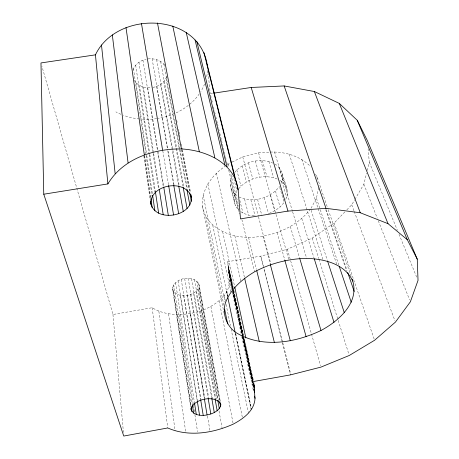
<?xml version="1.0" encoding="UTF-8"?>
<svg xmlns="http://www.w3.org/2000/svg" width="459" height="459" viewBox="0 0 459 459"><rect width="100%" height="100%" fill="white"/><g stroke="black" fill="none" stroke-linecap="round" stroke-linejoin="round"><path stroke-width="0.34" stroke-dasharray="2.29 1.72" d="M190.525 406.226L172.584 289.204C173.255 277.42 194.972 273.742 199.131 284.93L220.24 401.051M224.101 313.44L202.488 206.332C201.214 189.86 211.806 175.08 225.094 166.382M219.448 400.346L198.948 287.168L199.131 284.93M230.206 184.908L231.543 189.682L234.549 193.784L238.468 209.993L235.427 205.913L230.206 184.908L230.659 179.785L232.34 175.935M234.09 201.151L234.578 196.033L236.89 190.898L238.221 189.303M344.887 211.897L334.123 223.04L312.24 238.06L287.368 249.237L260.787 256.099L227.687 261.71C228.49 272.497 232.254 284.591 225.237 294.19C219.161 302.171 210.383 307.358 201.105 310.818C185.275 315.775 166.789 316.647 152.181 307.737L112.954 314.501L41.953 66.383M280.965 183.348C284.832 176.422 281.327 167.455 274.545 163.806M285.75 199.349C290.461 190.25 283.186 180.507 281.642 171.528M311.018 208.317L316.463 198.305L318.626 187.295M354.945 199.349L363.849 184.202L366.592 173.255M367.275 170.518L369.329 162.314L368.084 148.934M133.058 69.814C134.906 64.18 140.483 60.387 146.146 59.268M152.887 87.434C158.825 86.338 164.833 82.494 166.646 76.492M172.584 289.204C177.019 299.503 194.943 296.663 198.948 287.168M346.843 209.866L351.737 204.806L354.589 199.958M234.641 172.538C243.396 161.786 259.886 157.494 272.663 163.048M238.663 188.775C247.705 177.966 264.373 173.634 277.425 179.113M238.99 196.963C252.697 203.274 270.443 198.5 279.428 186.457M269.181 213.418L274.775 210.836L280.093 207.009L284.161 202.459L279.623 187.123M202.488 206.332C206.057 227.584 229.116 237.251 248.566 237.378C271.757 237.165 295.579 227.951 310.209 209.447M227.262 164.706L231.485 162.354M232.111 162.056L242.771 156.909L258.56 152.79L269.628 152.13M210.245 93.705L213.068 93.275M270.322 152.084C284.901 151.504 300.197 156.031 310.623 166.594M134.108 80.256C137.568 85.85 144.608 88.358 150.971 87.658M148.096 58.901C154.109 58.213 160.891 60.066 164.626 65.063M240.717 211.565L242.972 213.137L248.629 215.162L254.412 215.868M234.549 193.784L237.326 195.769M279.881 180.289L283.731 183.261L286.508 187.542M315.453 174.231L316.876 176.617L328.001 209M369.329 162.314L397.356 230.252M398.986 234.21L417.214 278.406M363.849 184.202L377.252 218.082M378.302 220.745L409.571 299.807M351.737 204.806L353.987 210.836M354.233 211.507L394.924 320.766M334.123 223.04L374.114 338.914M328.237 209.671L351.416 277.127M326.246 209.625L347.044 270.523M325.718 209.717L346.723 271.349M316.463 198.305L338.742 264.895M301.775 159.325L336.86 264.78M311.122 210.302L327.387 260.511M289.25 154.098L323.125 260.075M312.24 238.06L318.701 258.543M318.919 259.226L349.058 354.79M301.764 218.553L314.065 258.159M282.658 176.388L287.512 192.396M274.476 151.837L292.446 211.249M292.653 211.932L306.698 258.365M278.883 167.225L283.731 183.261M281.889 181.483L286.703 197.479M290.34 226.58L299.618 258.027M268.905 161.522L273.61 177.61M275.452 190.996L280.093 207.009M262.364 160.558L266.954 176.675M287.368 249.237L311.3 333.343M311.495 334.032L320.52 365.743M258.56 152.79L288.849 259.851M270.248 194.805L274.775 210.836M277.138 232.593L284.821 260.184M255.376 160.989L259.84 177.134M264.154 197.651L268.561 213.705M248.462 162.79L252.789 178.97M257.562 199.367L261.848 215.443M242.771 156.909L258.325 216.195M258.509 216.883L270.988 264.447M262.938 236.265L270.185 263.954M242.117 165.831L246.317 182.039M250.889 199.831L255.061 215.942M263.782 267.895L260.787 256.099L263.73 267.913M282.618 342.139L263.959 268.59L290.392 374.9M282.796 342.827L290.891 374.745M244.561 199.017L248.629 215.162M236.81 169.887L240.889 186.119M239.822 200.331L242.972 213.137M248.566 237.378L256.42 269.37M233.901 178.717L236.89 190.898M228.352 163.869L229.196 167.351M230.888 174.311L238.669 206.338M241.882 219.568L254.573 271.785M210.578 95.093L211.588 99.27M211.754 99.964L212.431 102.747M213.435 106.918L214.445 111.089M214.611 111.784L215.621 115.961M215.787 116.655L217.302 122.914M217.468 123.609L218.478 127.78M218.645 128.48L219.654 132.651M219.821 133.345L221.336 139.605M221.502 140.299L225.363 156.295M225.535 156.989L226.539 161.166M226.712 161.861L227.888 166.726M228.725 170.203L239.311 214.02M230.659 179.785L234.578 196.033M231.543 189.682L235.427 205.913M234.859 235.857L244.481 277.534M216.413 173.083L240.877 281.235M222.655 231.732L234.555 286.227M227.687 261.71L233.757 289.727M233.912 290.427L243.781 335.959M244.389 338.759L253.649 381.486M232.948 288.183L228.106 265.755L233.281 289.858M233.551 290.989L243.086 335.139M243.695 337.944L253.075 381.395L243.677 337.755M233.43 290.553L243.104 335.282M228.203 266.719L232.885 288.372M233.488 291.167L243.006 335.185M243.609 337.979L252.972 381.291M228.295 267.603L233.126 289.95M233.275 290.65L242.931 335.34M243.534 338.134L253.041 382.129M228.41 268.704L232.782 288.946M232.931 289.64L242.725 335.007M242.88 335.701L252.978 382.462M228.536 269.921L232.902 290.145M233.052 290.845L242.536 334.783M243.138 337.572L253.07 383.604M228.662 271.126L232.719 289.945M232.868 290.639L242.788 336.642M242.943 337.336L253.012 384.034M232.397 289.004L228.771 272.187L232.38 288.958M233 291.804L242.363 335.248M242.513 335.948L253.087 384.992M228.857 272.996L232.627 290.507M232.69 291.149L242.582 336.728M242.645 337.359L253.047 385.663M232.983 291.758L242.599 336.487M242.748 337.187L252.972 384.717M229.54 279.594L232.088 291.454M232.237 292.154L241.675 336.114M241.824 336.814L253.357 390.54M207.824 183.795L230.911 292.016M235.387 333.624L251.348 409.279M226.809 291.012L227.83 295.9M235.725 333.607L251.503 409.021M212.735 225.185L227.618 296.388M235.123 332.786L251.159 409.571M224.204 295.315L225.358 300.926M226.08 304.432L230.407 325.477M231.124 328.983L248.434 413.146M203.119 195.155L225.145 302.556M205.821 216.556L224.216 307.077M219.121 300.829L242.576 418.516M176.709 120.115L177.117 122.226M178.459 129.26L178.867 131.372M178.999 132.077L179.406 134.189M179.538 134.889L180.077 137.706M181.288 144.04L182.229 148.963M182.366 149.668L190.577 192.585M181.839 149.542L190.02 192.459M181.58 149.961L189.349 190.783M210.899 306.486L233.224 424.139M163.869 63.985L179.911 149.146M180.048 149.846L187.737 190.669M166.038 78.328L186.796 188.907M160.61 61.374L184.019 188.138M163.748 81.662L183.061 186.698M198.414 282.83L220.148 402.629M196.831 281L218.438 400.988M156.599 59.584L172.802 149.818M172.928 150.518L179.389 186.469M197.881 289.382L217.692 399.657M201.105 310.818L216.877 398.98M219.023 410.971L222.179 428.603M160.535 84.427L178.597 185.35M194.484 279.577L215.868 399.755M196.01 291.431L215.053 398.854M191.535 278.665L212.597 399.032M193.463 293.181L211.806 398.406M152.095 58.746L167.661 148.383M168.155 151.206L174.162 185.786M156.622 86.447L167.644 150.047M167.764 150.753L173.645 184.673M188.184 278.326L208.615 397.454M190.41 294.512L208.042 397.66M184.667 278.59L204.915 399.267M190.342 313.577L204.553 398.423M207.514 416.101L210.119 431.655M162.796 150.81L168.705 186.147M187.054 295.338L204.209 397.867M316.876 176.617L317.53 180.622M181.23 279.439L201.042 400.214M183.617 295.607L200.554 399.055M147.735 87.801L163.651 186.457M142.933 60.123L157.615 151.424M157.73 152.136L163.415 187.524M178.121 280.81L197.513 401.642M180.324 295.303L197.169 400.305M175.545 282.612L194.576 403.444M179.268 314.604L193.359 404.895M193.468 405.601L194.794 414.07M194.903 414.775L197.542 431.701M143.346 87.044L153.558 152.663M153.667 153.369L159.158 188.643M173.697 284.712L192.441 405.498M138.916 62.235L153.002 153.168M153.111 153.874L158.676 189.819M173.387 291.287L191.03 406.003M172.687 286.961L191.248 407.649M139.37 85.368L149.697 153.88M149.806 154.585L155.343 191.317M135.675 65.121L149.003 154.052M149.106 154.758L154.717 192.166M136.088 82.878L146.364 152.858M146.782 155.687L152.491 194.57M133.426 68.563L146.025 154.763M146.128 155.469L152.113 196.452M168.551 313.824L185.849 432.877M144.637 155.406L150.759 197.84M144.327 155.756L150.432 198.179M143.879 156.054L150.064 199.2M158.854 311.254L175.114 430.932M152.181 307.737L167.753 427.966M208.053 72.574L210.17 92.999M112.954 314.501L123.437 432.498M207.434 70.376A58.419 48.184 -6.5 0 1 206.59 77.273M204.588 84.003A58.419 48.184 -6.5 0 1 200.841 91.513M199.332 93.82A58.419 48.184 -6.5 0 1 158.148 118.416M156.794 118.623A58.419 48.184 -6.5 0 1 140.15 119.059M139.433 118.99A58.419 48.184 -6.5 0 1 123.505 115.312M120.889 114.274A58.419 48.184 -6.5 0 1 115.897 111.881M227.555 296.503L226.522 291.597L227.538 296.485"/><path stroke-width="0.69" d="M150.368 201.323C152.881 224.09 195.987 217.147 190.978 194.696M191.07 409.755C192.355 398.716 216.241 394.149 220.877 404.568C219.809 415.418 193.176 420.496 190.852 408.344M255.003 398.217C254.596 410.725 243.281 418.803 233.224 424.139C213.033 433.181 188.569 437.169 167.753 427.966L123.752 436.05L43.766 194.209L40.971 62.94L95.443 54.845C116.597 10.178 198.552 11.842 207.244 64.828L238.141 189.911L240.487 218.886L287.977 211.083L325.965 208.323L360.275 212.758L388.016 223.665L407.288 239.69L417.26 259.163L418.029 280.386L410.363 301.804L395.423 322.109L374.584 340.268L349.27 355.473L320.91 367.125L290.392 374.9L253.649 381.486L255.003 398.217L254.556 396.123M352.81 281.172C344.881 263.759 324.14 258.945 306.698 258.365C288.51 258.692 270.667 263.317 254.573 271.785C242.1 279.29 230.355 289.181 225.289 303.261C222.328 314.008 226.356 325.156 235.054 331.989C260.844 348.616 294.701 343.062 320.996 330.491C339.029 320.887 360.487 301.884 352.11 279.147M43.766 194.209L107.899 183.916C122.754 158.889 153.581 148.544 181.437 148.951C205.821 150.196 234.773 162.75 238.141 189.911M213.774 93.166L251.199 87.474L284.161 85.948L314.363 91.525L339.31 103.418L357.251 120.287L367.298 140.483L417.26 259.163M357.251 120.287L407.288 239.69M339.31 103.418L388.016 223.665M314.363 91.525L360.275 212.758M284.161 85.948L325.965 208.323M347.733 272.554L354.205 291.499M191.518 197.513C185.924 178.287 149.835 184.07 150.77 204.152M339.195 266.254L351.25 302.269M327.611 261.188L344.319 312.763M314.277 258.842L333.997 322.35M251.199 87.474L287.977 211.083M299.825 258.71L320.996 330.491M284.821 260.184L306.142 336.745M270.362 264.648L290.295 340.79M203.98 52.63L234.813 177.656M256.765 270.764L274.35 342.391M196.854 41.551L226.924 166.617M195.081 40.031L224.916 165.131M244.641 278.229L259.237 341.439M186.228 32.44L214.846 157.672M234.71 286.921L245.846 337.927M253.58 384.085L254.034 386.185M253.643 384.917L254.097 387.017M253.58 385.25L254.183 388.044M254.062 388.911L254.366 390.305M253.993 389.198L254.447 391.298M254.051 389.955L254.55 392.663M254.022 389.611L254.475 391.705M172.785 26.048L199.315 151.59M227.905 297.788L235.054 331.989M224.646 309.182L227.641 323.916M157.466 22.95L181.437 148.951M189.751 192.895L191.357 201.346M186.928 189.613L189.837 205.104M183.187 187.404L187.077 208.552M219.706 401.751L220.595 406.668M217.818 400.363L219.327 408.791M178.723 186.056L183.267 211.461M215.179 399.554L217.17 410.788M211.806 398.406L214.273 412.532M173.766 185.379L178.666 213.642M208.162 398.366L210.819 413.915M168.625 185.413L173.571 214.967M204.45 399.278L207.049 414.833M141.452 23.455L162.601 150.047M200.669 399.76L203.205 415.24M163.76 187.157L168.31 215.346M197.393 401.717L199.539 415.108M194.518 403.14L196.297 414.431M159.267 189.349L163.22 214.749M192.373 404.775L193.687 413.261M191.139 406.708L191.902 411.666M155.343 191.317L158.642 213.211M152.595 195.276L154.878 210.824M150.862 198.546L152.193 207.743M125.995 27.563L144.321 154.832M112.323 34.936L128.078 162.911M101.479 44.965L115.146 173.594M207.244 64.828L207.468 66.939M95.443 54.845L107.899 183.916M253.982 385.6L253.529 383.5L253.982 385.6"/></g></svg>
